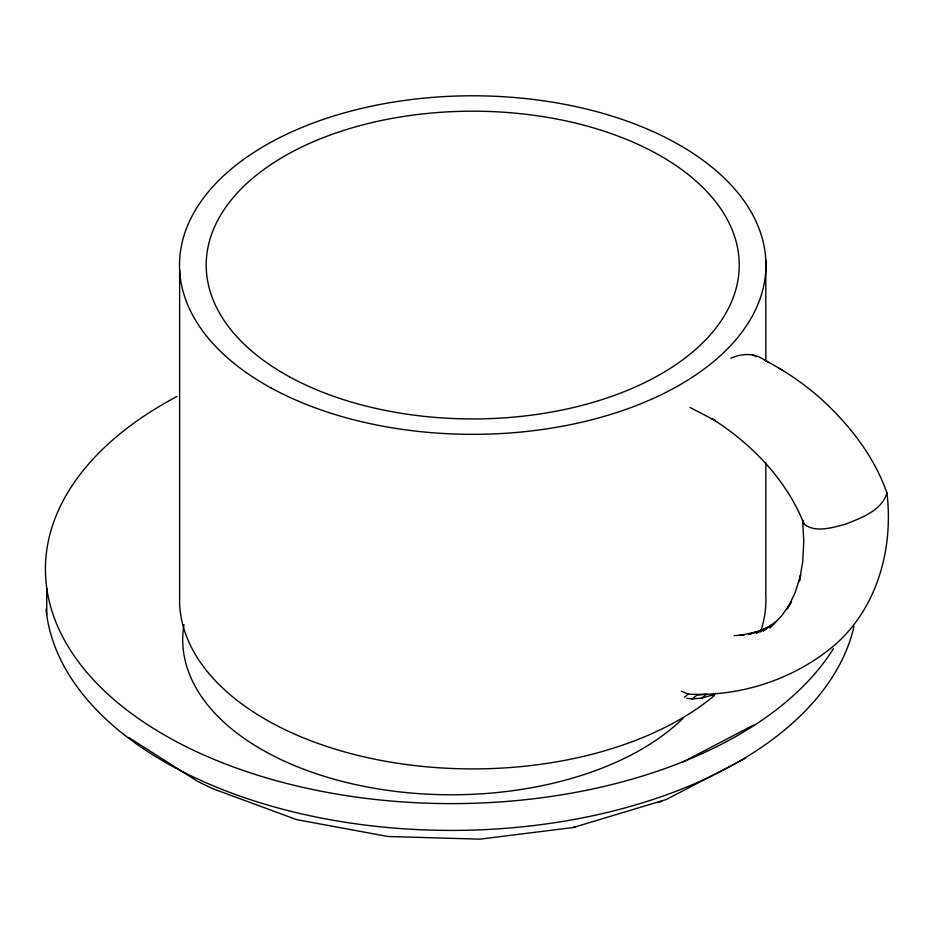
<?xml version="1.0" encoding="UTF-8"?>
<svg xmlns="http://www.w3.org/2000/svg" width="935" height="935" viewBox="0 0 935 935"><rect width="100%" height="100%" fill="white"/><g stroke="black" fill="none" stroke-linecap="round" stroke-linejoin="round"><path stroke-width="1.4" d="M730.843 358.327C741.829 353.068 754.685 352.881 764.807 360.302C785.388 370.926 804.579 384.098 821.807 399.584C849.95 425.343 874.143 456.537 886.906 492.827C881.88 510.849 860.901 517.908 845.24 524.313C832.279 527.527 816.103 533.032 804.193 524.325C786.627 479.971 751.915 443.856 711.921 418.716L715.345 420.621L689.983 407.473M684.549 697.159L688.242 694.086C739.667 696.879 792.354 679.803 832.302 647.067C876.913 609.959 893.766 549.02 886.906 492.827M692.274 698.971L696.902 695.137L706.626 694.179L701.998 698.013L692.274 698.971L686.5 698.27M701.998 698.013L712.143 695.102L713.989 693.571M681.849 762.539L753.423 725.128M744.985 758.484L666.152 799.565L573.085 827.545L480.076 839.151L387.92 836.498L296.524 819.598L211.953 788.38L197.332 781.239L128.586 737.388M712.143 695.102L715.836 693.349M657.13 802.651L661.711 801.307M573.085 827.545L575.796 826.739M756.508 632.177L748.76 634.374L766.127 628.402L756.158 633.088L771.726 625.047L762.96 631.09L776.704 621.004L769.867 627.911L781.73 615.779L791.536 601.778L787.293 608.825L795.054 592.848L800.629 575.177L799.296 581.605L802.686 562.099L803.773 541.12L802.639 520.187L804.193 524.325M759.091 631.441L739.971 635.321L744.19 634.9M734.127 635.648L744.108 634.818M681.253 691.105L688.242 694.086M752.991 354.809L756.263 356.609M764.807 360.302L768.862 362.558M778.948 368.203L782.373 370.108M765.812 260.433L765.812 360.805M765.812 462.626L765.812 595.011A293.193 169.27 0 0 1 760.506 632.025M179.637 269.701L179.637 604.279A293.193 169.27 0 0 0 389.813 762.002A293.193 169.27 0 0 0 714.574 695.336M46.75 588.232L46.75 615.02M682.982 718.337A268.696 155.128 0 0 1 368.343 787.188A268.696 155.128 0 0 1 183.973 624.673M833.377 648.68A406 234.404 0 0 1 226.457 764.351A406 234.404 0 0 1 177.007 396.463M853.935 626.637A406 234.404 0 0 1 436.283 830.257A406 234.404 0 0 1 46.06 609.234M289.499 376.805A266.522 153.878 0 0 0 731.953 300.801A266.522 153.878 0 0 0 396.72 117.576A266.522 153.878 0 0 0 289.499 376.805M271.15 387.99A293.193 169.27 0 0 0 757.899 304.389A293.193 169.27 0 0 0 389.112 102.815A293.193 169.27 0 0 0 271.15 387.99"/></g></svg>
